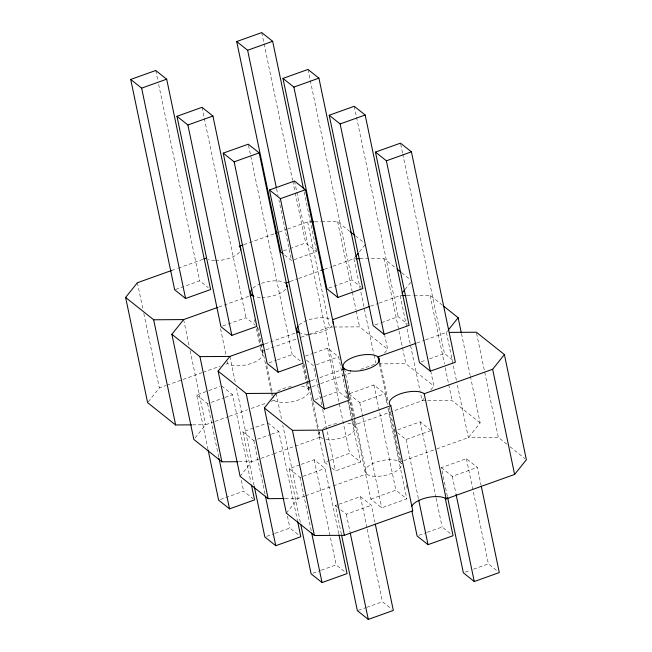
<?xml version="1.0" encoding="UTF-8"?>
<svg xmlns="http://www.w3.org/2000/svg" width="652" height="652" viewBox="0 0 652 652"><rect width="100%" height="100%" fill="white"/><g stroke="black" fill="none" stroke-linecap="round" stroke-linejoin="round"><path stroke-width="0.49" stroke-dasharray="3.26 2.44" d="M148.216 401.852L159.357 387.907L166.007 385.536M195.087 437.924L205.608 424.762L214.166 421.705M332.976 266.195L353.889 258.722L355.128 257.173M359.456 251.753L365.642 244.011M240.099 476.319L251.859 461.608L272.772 454.134M405.088 289.382L411.901 280.865M384.525 353.066L387.622 349.195L384.713 335.299M286.358 513.165L298.111 498.454L304.769 496.074M425.479 339.896L446.392 332.422L447.631 330.874M423.971 398.429L422.113 400.752L393.596 410.947M430.776 389.912L433.873 386.041L430.972 372.145M470.377 376.253L480.125 422.887L468.364 437.598L436.995 448.812M171.598 270.498L177.303 268.461M178.257 268.127L202.968 259.292M243.954 244.639L274.37 233.766M279.121 232.071L286.725 229.349M287.671 229.015L307.638 221.876L310.629 221.859M175.584 289.464L199.699 280.841L208.281 287.687M283.433 250.914L288.991 248.925M289.92 248.591L305.682 242.96L316.611 251.664L292.503 260.278M218.803 307.01L249.219 296.138M290.205 281.485L297.809 278.771M298.763 278.428L321.566 270.278M324.419 269.26L332.023 266.538M222.764 325.976L245.951 317.695L255.315 325.152M328.755 288.094L351.941 279.806L361.306 287.271M265.054 343.857L295.47 332.985M370.67 306.106L378.274 303.384M379.228 303.05L400.141 295.576L402.137 295.56M166.961 385.193L202.128 372.626M203.082 372.284L220.189 366.171M225.894 364.126L227.792 363.449A18.533 7.571 -11.8 0 0 251.77 363.286A18.533 7.571 -11.8 0 0 261.175 351.518L264.973 350.157M265.926 349.822L296.342 338.95M301.094 337.247L308.698 334.533M309.651 334.191L329.61 327.06L332.601 327.035M269.015 362.83L276.44 360.173M277.361 359.847L292.202 354.541L301.566 361.999M375.006 324.94L380.572 322.952M381.502 322.618L398.193 316.652L407.557 324.117M208.037 449.546L196.635 394.973L207.76 390.996M208.689 390.662L219.814 386.685M305.405 356.09L312.821 353.441M313.751 353.107L327.654 348.135L338.584 356.84L351.852 420.344M196.635 394.973L207.556 403.678L210.343 402.683M211.264 402.349L224.247 397.712M225.176 397.378L232.593 394.729L250.841 482.048M316.326 364.794L338.584 356.84M311.306 380.703L316.057 379.008M319.863 377.647L341.721 369.831M416.93 342.952L424.533 340.238M215.111 421.363L228.42 416.604M229.374 416.269L247.434 409.815M251.232 408.454L266.44 403.017M271.191 401.314L274.044 400.295L273.212 396.326M311.224 387.003L307.426 388.364L305.975 381.42M312.178 386.669L319.782 383.947M320.735 383.612L352.096 372.398M360.654 369.342L374.908 364.248M315.266 399.676L322.691 397.019M323.612 396.693L338.453 391.387L347.818 398.845M421.257 361.787L425.895 360.132M429.603 358.804L444.444 353.506L453.808 360.963M254.076 485.406L242.886 431.82L266.065 423.531M349.798 393.604L373.914 384.99L384.835 393.694L387.117 404.607M242.886 431.82L253.807 440.524L256.595 439.529M257.516 439.195L270.498 434.558M271.428 434.224L278.844 431.575L297.296 519.888M348.877 393.938L359.798 402.643L384.835 393.694M273.726 453.792L320.295 437.15L318.641 429.212M392.651 411.282L353.677 425.21L352.43 419.26M300.327 522.252L289.138 468.666L300.262 464.689M301.191 464.363L314.174 459.717L325.095 468.421L338.779 533.915M397.907 429.79L420.165 421.836L430.312 429.912M220.457 499.489L243.644 491.2L253.009 498.666M304.052 363.995L324.598 462.268L329.227 460.614M330.156 460.279L349.635 453.319L360.556 462.023L335.519 470.972L331.615 467.859M289.138 468.666L300.059 477.37L325.095 468.421M397.467 432.651L406.049 439.489L431.086 430.54M305.715 495.74L332.333 486.221M333.278 485.887L366.546 473.996L354.729 417.435M402.781 461.046L399.929 462.064L388.739 408.478M403.735 460.703L436.049 449.155M341.403 534.29L335.389 505.52L338.168 504.526M339.097 504.192L360.426 496.563L371.355 505.267L374.876 522.138M447.386 496.408L441.38 467.631L466.416 458.682L477.337 467.386L481.07 485.243M266.709 536.335L274.133 533.686M275.054 533.352L289.895 528.055L299.26 535.512M370.849 499.114L395.886 490.165L406.807 498.87L381.77 507.818L370.849 499.114L350.515 401.836M340.849 509.872L346.318 514.224L371.355 505.267M441.38 467.631L452.301 476.335L477.337 467.386M312.968 573.181L320.385 570.533M321.314 570.198L336.147 564.901L345.511 572.358M418.951 535.3L426.375 532.651M427.296 532.317L442.137 527.012L451.502 534.477M358.29 610.362L365.707 607.713M366.636 607.379L382.398 601.747L391.762 609.204M465.202 572.146L469.839 570.492M473.548 569.163L488.389 563.858L497.753 571.323M314.631 221.827L320.621 221.786M321.623 221.778L337.606 221.672L349.285 230.979M359.88 258.681L383.857 258.518L396.318 268.453M407.133 295.527L413.123 295.486M414.126 295.478L430.108 295.372L442.569 305.299M333.604 327.027L359.578 326.856L387.622 349.195M378.853 363.881L405.829 363.702L433.873 386.041M480.125 422.887L452.081 400.548L422.113 400.752L420.247 391.819M192.625 424.851L205.608 424.762L190.066 350.336M506.897 444.224L498.332 437.394L468.364 437.598L456.759 382.031M238.876 461.697L251.859 461.608L236.521 388.176M285.128 498.544L298.111 498.454L282.772 425.031M355.519 235.942L363.311 242.153M401.771 272.797L409.562 278.999M284.549 255.013L291.574 260.613L278.869 199.797M510.019 446.702L524.819 458.495M306.522 360.197L313.547 365.788L321.835 405.479M324.598 462.268L328.494 465.373M221.672 386.025L232.593 394.729M267.923 422.871L278.844 431.575M335.389 505.52L337.728 507.378M476.563 333.205L498.332 437.394M461.469 333.588L470.173 375.259M446.392 332.422L456.547 381.045M400.703 144.141L402.577 153.114M402.789 154.108L444.444 353.506M466.416 458.682L488.389 563.858M430.108 295.372L444.411 363.832M445.243 367.801L448.56 383.678M448.763 384.672L452.081 400.548M452.301 476.335L455.829 493.205M400.141 295.576L420.035 390.833M354.24 106.292L356.326 116.268M356.538 117.262L398.193 316.652M420.165 421.836L435.919 497.248M436.123 498.242L442.137 527.012M383.857 258.518L402.3 346.831M402.512 347.826L405.829 363.702M406.049 439.489L418.486 499.024M394.696 428.763L396.147 435.707M406.53 485.357L407.15 488.332M380.312 363.547L387.981 400.263M389.431 407.207L401.249 463.768M379.407 363.824L387.907 404.509M387.948 408.576L406.807 498.87M353.889 258.722L373.783 353.979M373.995 354.973L375.65 362.911M307.988 69.446L310.075 79.414M310.279 80.416L351.941 279.806M373.914 384.99L395.886 490.165M337.606 221.672L352.113 291.134M352.325 292.12L356.049 309.985M356.261 310.98L359.578 326.856M359.798 402.643L362.699 416.53M362.911 417.524L381.77 507.818M344.574 368.812L354.525 416.441M349.814 402.113L352.919 416.995M353.751 420.964L354.998 426.921M346.628 391.477L347.255 394.452M347.459 395.446L348.078 398.421M348.29 399.415L352.227 418.266M304.117 191.843L316.611 251.664M352.056 421.339L360.556 462.023M307.638 221.876L329.61 327.06M294.508 181.028L338.453 391.387M360.426 496.563L367.06 528.316M367.263 529.31L382.398 601.747M261.737 32.6L292.561 180.148M292.772 181.15L295.063 192.112M295.274 193.114L305.682 242.96M327.654 348.135L349.635 453.319M346.318 514.224L350.042 532.081M276.578 188.827L278.037 195.812M322.667 409.448L335.519 470.972M312.83 401.428L318.429 428.217M303.351 364.272L306.668 380.149M306.88 381.143L308.738 390.067M302.658 365.544L305.764 380.426M248.461 145.176L292.202 354.541M314.174 459.717L336.147 564.901M300.059 477.37L311.257 530.956M276.138 393.278L281.737 420.067M266.79 365.568L273.009 395.34M257.801 327.149L271.273 391.648M271.485 392.643L272.104 395.617M257.1 327.426L262.487 353.221M254.541 319.765L255.16 322.74M256.407 328.698L259.512 343.58M260.344 347.549L261.175 351.518M202.006 107.335L204.084 117.303M204.296 118.297L245.951 317.695M287.41 516.148L289.895 528.055M253.807 440.524L265.209 495.096M229.887 356.424L235.274 382.227M220.539 328.722L226.13 355.511M227.377 361.469L227.792 363.449M155.746 70.481L157.833 80.457M158.664 84.442L199.699 280.841M241.362 480.288L243.644 491.2M207.556 403.678L218.754 457.256M183.636 319.578L189.235 346.367M137.385 282.732L142.984 309.521M143.807 313.49L159.357 387.907M239.463 252.185A18.533 7.571 -11.8 0 1 215.861 260.629M214.981 260.621A18.533 7.571 -11.8 0 1 208.273 259.569M301.55 386.261A18.533 7.571 -11.8 0 1 300.132 399.309A18.533 7.571 -11.8 0 1 272.723 398.592M277.622 391.257A18.533 7.571 -11.8 0 1 292.772 386.326M285.715 289.04A18.533 7.571 -11.8 0 1 262.112 297.475M260.376 297.442A18.533 7.571 -11.8 0 1 254.524 296.415M252.821 288.184A18.533 7.571 -11.8 0 1 259.773 284.003M261.476 283.351A18.533 7.571 -11.8 0 1 285.454 283.188M347.801 423.107A18.533 7.571 -11.8 0 1 350.507 434.004A18.533 7.571 -11.8 0 1 323.522 438.69M322.748 438.446A18.533 7.571 -11.8 0 1 320.034 431.298M323.066 428.617A18.533 7.571 -11.8 0 1 338.078 423.303M331.966 325.886A18.533 7.571 -11.8 0 1 308.363 334.321M307.491 334.313A18.533 7.571 -11.8 0 1 300.776 333.262M299.072 325.03A18.533 7.571 -11.8 0 1 315.071 318.282A18.533 7.571 -11.8 0 1 331.012 319.553M372.422 476.099A18.533 7.571 -11.8 0 0 401.339 465.764A18.533 7.571 -11.8 0 0 375.951 462.227A18.533 7.571 -11.8 0 0 372.422 476.099"/><path stroke-width="0.98" d="M191.623 424.851L175.641 424.965L147.596 402.626L125.624 297.442L137.385 282.732L171.598 270.498M237.874 461.706L221.892 461.812L193.848 439.472L171.875 334.289L183.636 319.578L217.85 307.353M284.125 498.552L268.143 498.658L240.099 476.319L218.127 371.135L229.887 356.424L264.109 344.199M355.739 256.399L358.217 253.302M449.391 332.398L476.359 332.218L504.403 354.558L492.643 369.268L424.207 393.726A18.533 7.571 -11.8 0 0 400.23 393.889A18.533 7.571 -11.8 0 0 390.825 405.658L412.797 510.842L344.362 535.3L314.394 535.504L286.358 513.165L264.378 407.989L276.138 393.278L310.36 381.045M401.999 293.253L404.468 290.156M448.25 330.099L458.152 317.711L443.352 305.918M411.64 506.433A18.533 7.571 -11.8 0 1 427.565 497.549A18.533 7.571 -11.8 0 1 446.18 498.91L514.615 474.444L526.376 459.733L504.403 354.558M130.71 79.438L155.746 70.481L166.676 79.185L210.62 289.545L185.584 298.494L174.663 289.79L130.71 79.438L141.639 88.142L185.584 298.494M282.992 253.775L280.645 251.908L236.7 41.549L261.737 32.6L272.666 41.304L303.49 188.852M141.639 88.142L166.676 79.185M236.7 41.549L247.63 50.253L272.666 41.304M176.969 116.284L202.006 107.335L212.927 116.04L256.872 326.399L231.835 335.348L220.914 326.644L176.969 116.284L187.89 124.988L231.835 335.348M282.952 78.395L307.988 69.446L318.918 78.15L362.862 288.51L337.826 297.459L326.905 288.755L282.952 78.395L293.881 87.099L337.826 297.459M187.89 124.988L212.927 116.04M293.881 87.099L318.918 78.15M223.22 153.13L248.257 144.182L259.178 152.886L303.123 363.245L278.086 372.194L267.165 363.49L223.22 153.13L234.141 161.835L278.086 372.194M329.203 115.241L354.24 106.292L365.169 114.996L409.114 325.356L384.077 334.305L373.156 325.601L329.203 115.241L340.132 123.945L384.077 334.305M234.141 161.835L259.178 152.886M340.132 123.945L365.169 114.996M269.472 189.976L294.508 181.028L305.429 189.732L349.382 400.092L324.346 409.04L313.416 400.336L269.472 189.976L280.393 198.681L324.346 409.04M375.462 152.095L400.499 143.147L411.42 151.851L455.365 362.21L430.328 371.159L419.407 362.455L375.462 152.095L386.383 160.799L430.328 371.159M280.393 198.681L305.429 189.732M386.383 160.799L411.42 151.851M203.913 258.95L205.82 258.273M239.202 246.342L243 244.981M275.315 233.424L277.222 232.748M250.172 295.796L252.071 295.12M285.454 283.188L289.252 281.827M321.566 270.278L323.473 269.594M296.424 332.642L298.323 331.966M332.659 319.692L369.725 306.448M342.675 369.497L344.574 368.812M415.976 343.294L377.956 356.88L379.203 362.838M264.378 407.989L292.422 430.328L322.39 430.124L390.825 405.658M208.241 450.54L218.607 500.149L229.528 508.853L254.565 499.905L251.46 485.023M254.288 486.392L264.859 537.003L275.78 545.708L300.817 536.759L297.508 520.883M300.743 524.232L311.11 573.85L322.039 582.554L347.076 573.605L338.991 534.901M411.917 511.16L417.101 535.96L428.022 544.664L453.058 535.716L445.186 498.014M341.607 535.284L357.361 610.696L368.29 619.4L393.327 610.451L375.291 524.126M447.598 497.403L463.352 572.815L474.273 581.519L499.31 572.562L481.282 486.237M311.632 221.851L313.628 221.835M355.886 258.714L359.88 258.681M402.137 295.56L406.131 295.535M125.624 297.442L153.668 319.782L183.636 319.578M171.875 334.289L199.919 356.628L229.887 356.424M218.127 371.135L246.171 393.482L276.138 393.278M350.067 231.599L354.737 235.323M397.101 269.072L400.996 272.169M492.643 369.268L514.615 474.444M458.152 317.711L461.257 332.593M456.033 494.2L474.273 581.519M424.207 393.726L446.18 498.91M418.698 500.019L428.022 544.664M350.254 533.075L368.29 619.4M247.63 50.253L276.366 187.833M322.39 430.124L344.362 535.3M292.422 430.328L314.394 535.504M311.672 532.937L322.039 582.554M246.171 393.482L268.143 498.658M265.421 496.091L275.78 545.708M199.919 356.628L221.892 461.812M218.958 458.25L229.528 508.853M153.668 319.782L175.641 424.965M239.773 246.863A18.533 7.571 -11.8 0 1 240.604 250.042M253.587 296.032A18.533 7.571 -11.8 0 1 251.811 289.268M286.766 284.891A18.533 7.571 -11.8 0 1 286.856 286.888M299.847 332.887A18.533 7.571 -11.8 0 1 298.062 326.114M333.017 321.738A18.533 7.571 -11.8 0 1 333.107 323.734M350.45 370.915A18.533 7.571 -11.8 0 0 379.366 360.58A18.533 7.571 -11.8 0 0 353.979 357.043A18.533 7.571 -11.8 0 0 350.45 370.915"/></g></svg>
